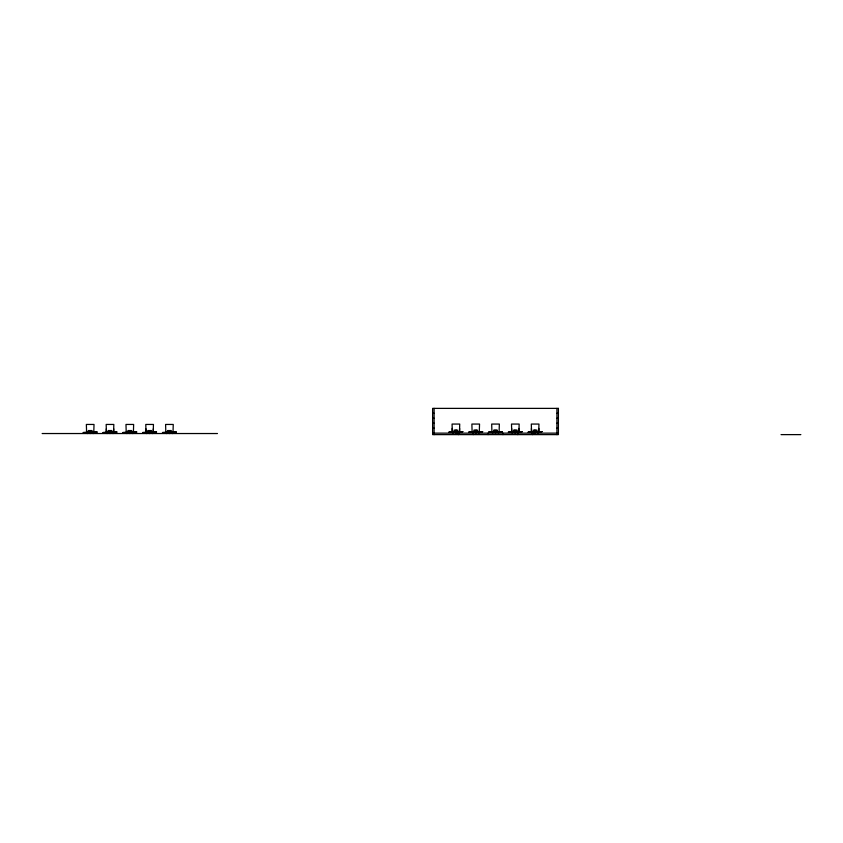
<?xml version="1.0" encoding="UTF-8"?>
<svg xmlns="http://www.w3.org/2000/svg" width="843" height="843" viewBox="0 0 843 843"><rect width="100%" height="100%" fill="white"/><g stroke="black" fill="none" stroke-linecap="round" stroke-linejoin="round"><path stroke-width="1.26" d="M87.398 432.006L87.24 433.565L87.071 432.006M90.349 432.006L90.201 433.565L90.022 432.006M93.31 432.006L93.162 433.565L92.983 432.006M107.209 432.006L107.05 433.565L106.882 432.006M110.159 432.006L110.011 433.565L109.832 432.006M112.962 433.565L113.12 432.006M127.019 432.006L126.861 433.565L126.692 432.006M129.822 433.565L129.97 432.006M132.931 432.006L132.773 433.565L132.604 432.006M146.671 433.565L146.819 432.006M149.78 432.006L149.632 433.565L149.453 432.006M152.741 432.006L152.583 433.565L152.414 432.006M166.629 432.006L166.482 433.565L166.303 432.006M169.591 432.006L169.432 433.565L169.264 432.006M172.541 432.006L172.393 433.565L172.214 432.006M453.102 431.616L452.954 433.165L452.775 431.616M456.063 431.616L455.905 433.165L455.736 431.616M459.014 431.616L458.866 433.165L458.687 431.616M472.912 431.616L472.765 433.165L472.586 431.616M475.874 431.616L475.715 433.165L475.547 431.616M478.824 431.616L478.676 433.165L478.497 431.616M492.723 431.616L492.565 433.165L492.396 431.616M495.673 431.616L495.526 433.165L495.347 431.616M498.634 431.616L498.487 433.165L498.308 431.616M512.533 431.616L512.375 433.165L512.207 431.616M515.484 431.616L515.336 433.165L515.157 431.616M518.445 431.616L518.287 433.165L518.118 431.616M532.344 431.616L532.186 433.165L532.017 431.616M535.294 431.616L535.147 433.165L534.968 431.616M538.255 431.616L538.097 433.165L537.929 431.616M432.617 413.333L434.103 413.333M556.917 413.333L558.403 413.333M432.617 418.286L434.103 418.286M556.917 418.286L558.403 418.286M432.617 423.228L434.103 423.228M556.917 423.228L558.403 423.228M432.617 428.181L434.103 428.181M556.917 428.181L558.403 428.181M432.617 433.133L558.403 433.133M112.793 432.006L113.12 433.186M129.643 432.006L129.97 433.186M146.492 432.006L146.819 433.186M42.15 433.534L217.462 433.534M781.039 434.619L800.85 434.619M556.917 408.381L556.917 434.619M538.856 428.434L538.856 431.405M538.74 431.648L538.962 424.061L531.311 424.061L531.533 431.648M536.991 431.648L536.991 430.162L533.271 430.162L533.271 431.648M535.748 430.162L535.748 431.648M534.515 430.162L534.515 431.648M532.65 433.133L532.65 434.619M531.427 428.434L531.427 431.405M519.046 428.434L519.046 431.405M518.93 431.648L519.151 424.061L511.501 424.061L511.722 431.648M517.792 433.133L517.792 434.619M517.18 431.648L517.18 430.162L513.461 430.162L513.461 431.648M515.937 430.162L515.937 431.648M514.704 430.162L514.704 431.648M511.627 428.434L511.627 431.405M502.944 433.133L502.944 434.619M499.119 431.648L499.341 424.061L491.69 424.061L491.912 431.648M497.37 431.648L497.37 430.162L493.65 430.162L493.65 431.648M496.127 430.162L496.127 431.648M494.894 430.162L494.894 431.648M488.086 433.133L488.086 434.619M479.309 431.648L479.53 424.061L471.88 424.061L472.101 431.648M477.559 431.648L477.559 430.162L473.85 430.162L473.85 431.648M476.327 430.162L476.327 431.648M475.083 430.162L475.083 431.648M473.229 433.133L473.229 434.619M459.625 428.434L459.625 431.405M459.498 431.648L459.72 424.061L452.069 424.061L452.291 431.648M458.371 433.133L458.371 434.619M457.749 431.648L457.749 430.162L454.04 430.162L454.04 431.648M456.516 430.162L456.516 431.648M455.273 430.162L455.273 431.648M452.196 428.434L452.196 431.405M434.103 408.381L434.103 434.619M173.026 432.048L173.247 424.45L165.597 424.45L165.818 432.048M171.277 432.048L171.277 430.562L167.567 430.562L167.567 432.048M170.044 430.562L170.044 432.048M168.8 430.562L168.8 432.048M153.342 428.834L153.342 431.806M153.215 432.048L153.447 424.45L145.786 424.45L146.018 432.048M151.466 432.048L151.466 430.562L147.757 430.562L147.757 432.048M150.233 430.562L150.233 432.048M148.99 430.562L148.99 432.048M145.913 428.834L145.913 431.806M133.415 432.048L133.637 424.45L125.986 424.45L126.208 432.048M131.666 432.048L131.666 430.562L127.946 430.562L127.946 432.048M130.423 430.562L130.423 432.048M129.19 430.562L129.19 432.048M113.721 428.834L113.721 431.806M113.605 432.048L113.826 424.45L106.176 424.45L106.397 432.048M111.856 432.048L111.856 430.562L108.136 430.562L108.136 432.048M110.612 430.562L110.612 432.048M109.379 430.562L109.379 432.048M106.302 428.834L106.302 431.806M93.794 432.048L94.016 424.45L86.365 424.45L86.587 432.048M92.045 432.048L92.045 430.562L88.325 430.562L88.325 432.048M90.802 430.562L90.802 432.048M89.569 430.562L89.569 432.048M558.403 408.381L432.617 408.381L432.617 434.619L558.403 434.619L558.403 408.381M462.828 431.648L448.961 432.143L462.828 431.648M482.639 431.648L468.771 432.143L482.639 431.648M502.449 431.648L488.582 432.143L502.449 431.648M522.249 431.648L508.392 432.143L522.249 431.648M542.06 431.648L528.192 432.143L542.06 431.648M97.124 432.048L83.257 432.543L97.124 432.048M116.924 432.048L103.067 432.543L116.924 432.048M136.735 432.048L122.867 432.543L136.735 432.048M156.545 432.048L142.678 432.543L156.545 432.048M176.356 432.048L162.488 432.543L176.356 432.048"/></g></svg>
